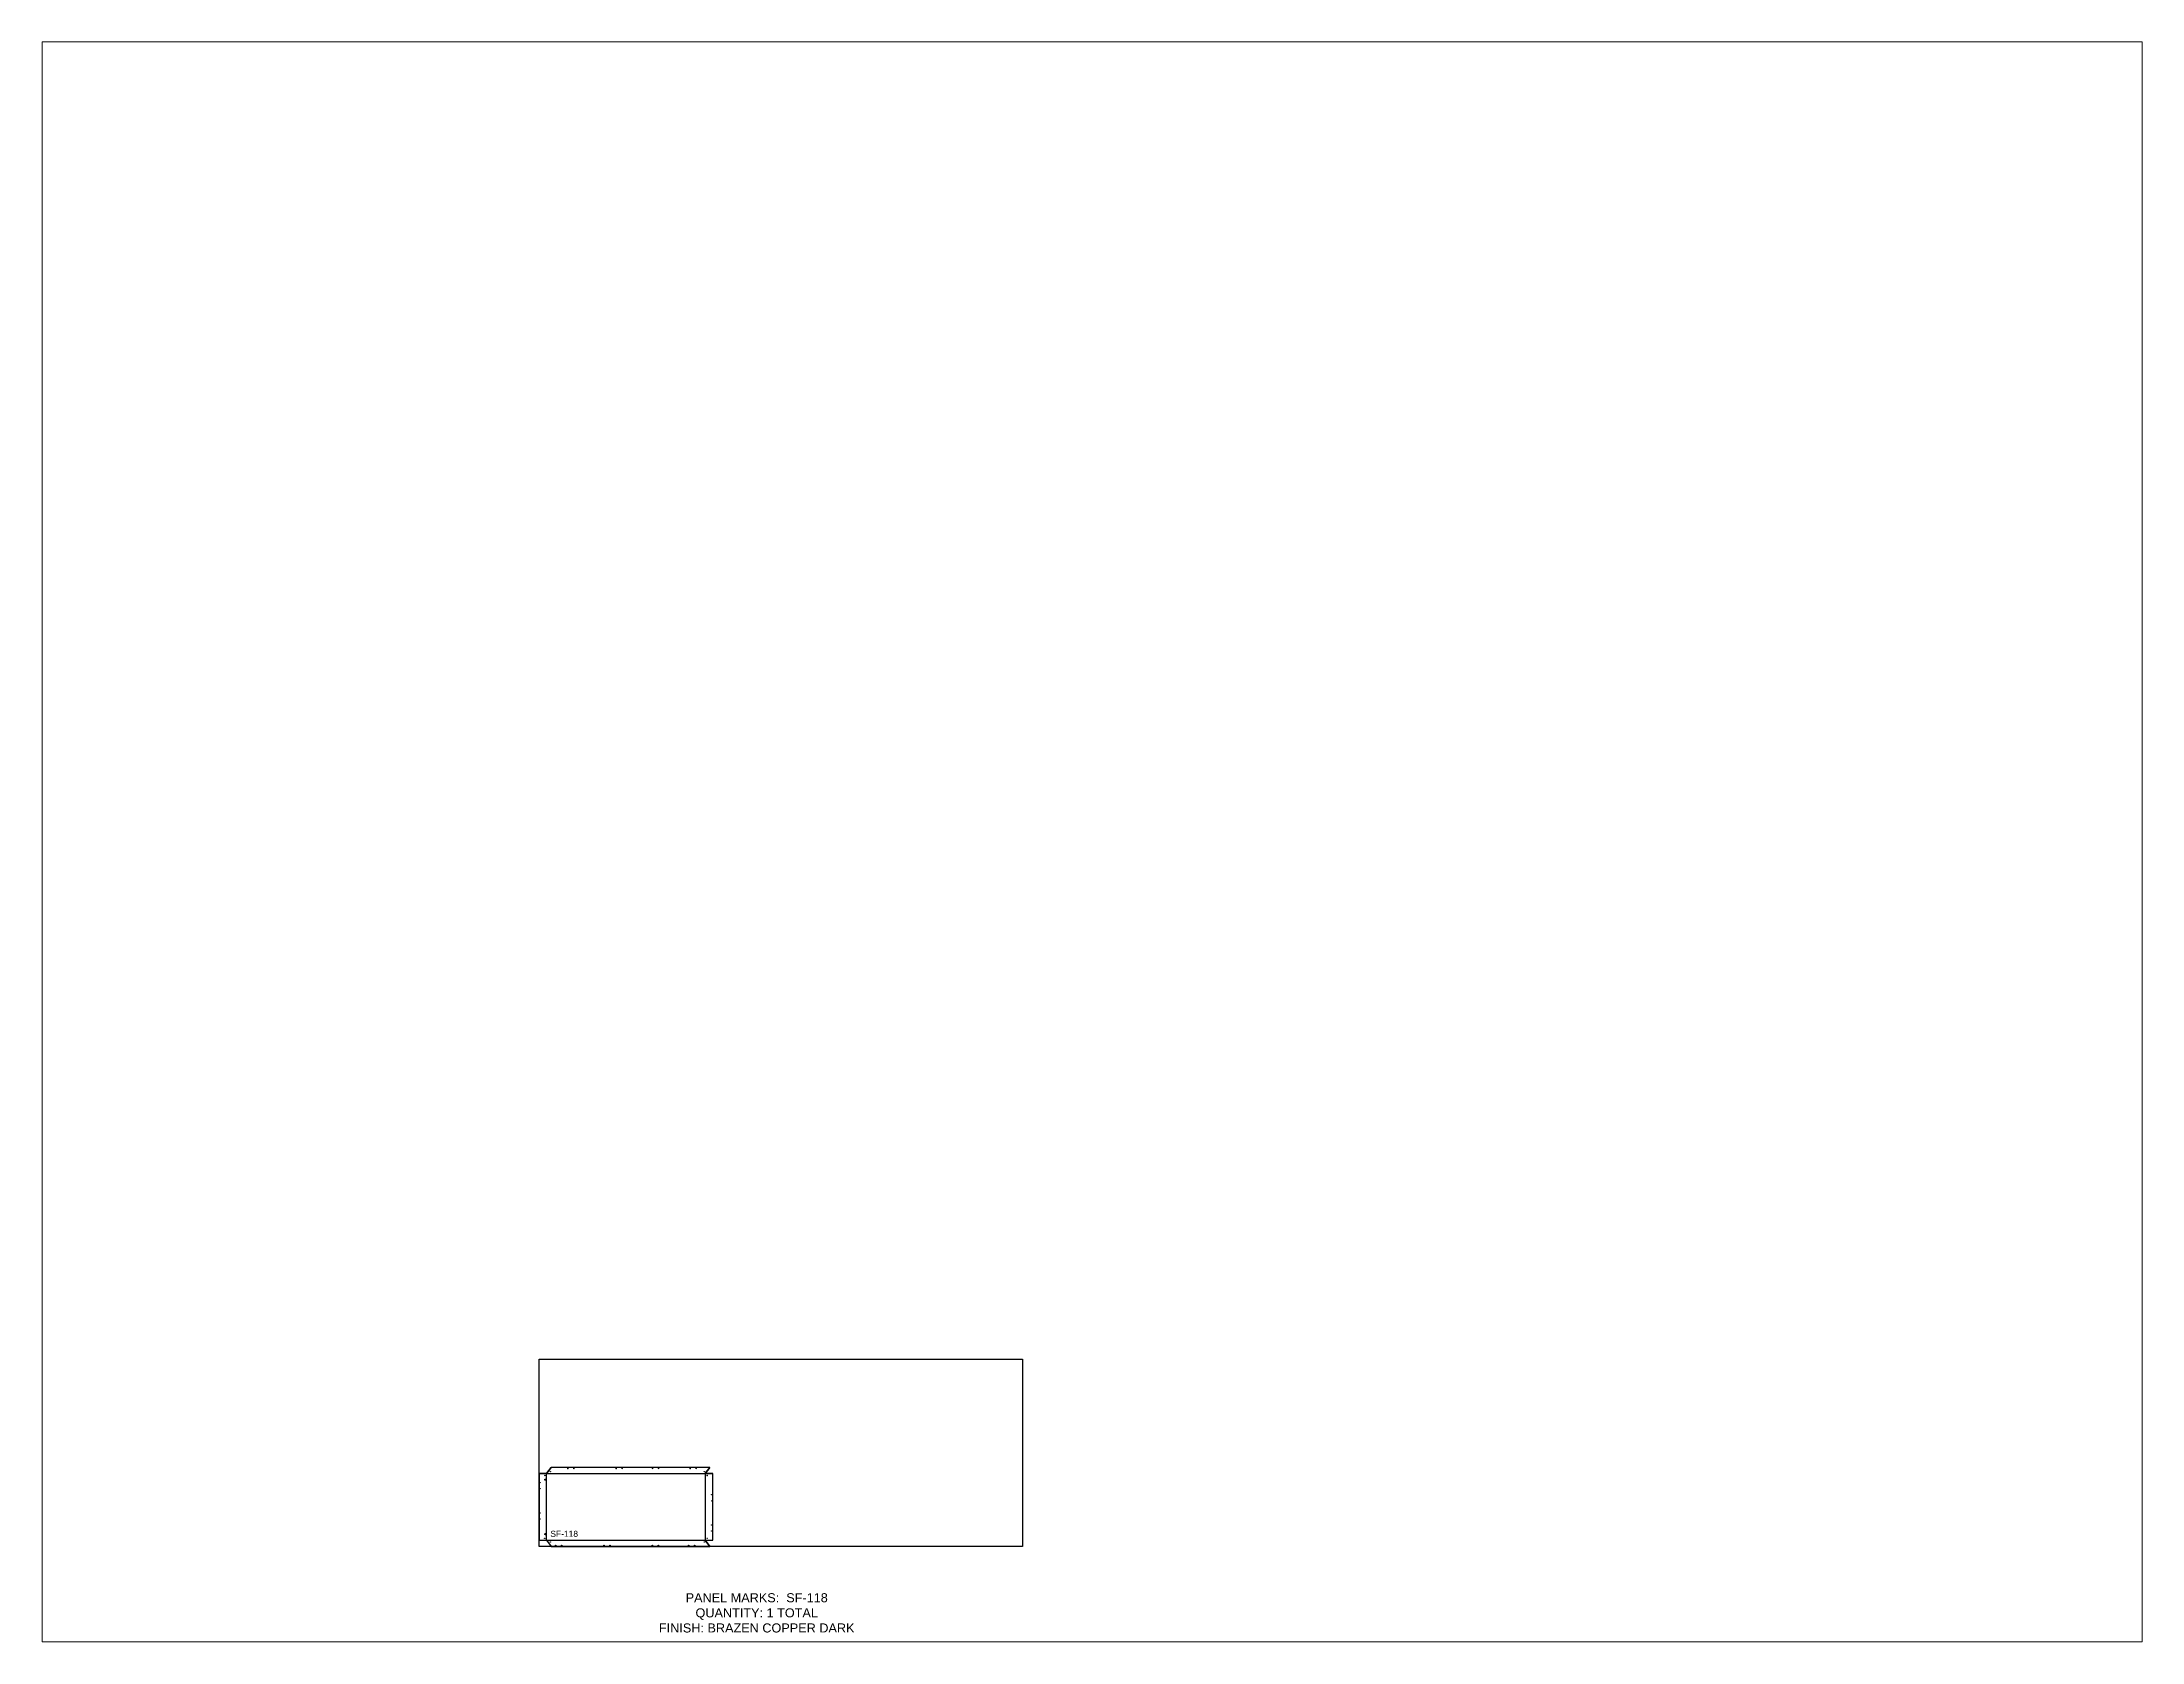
# Paper-space layout 'Layout1' of a CAD drawing. Header units: inches. Extents: x 1.05 to 9.45, y 0.8 to 7.2.
# The model-space entities are those that its viewports show. They can reach past a viewport. Long polylines and large blocks are cut down to what shows.
import ezdxf

# ---------------------------------------------------------------- set-up
doc = ezdxf.new("R2010")
doc.units = ezdxf.units.IN
doc.header["$MEASUREMENT"] = 0
doc.linetypes.add('HIDDEN', pattern=[0.375, 0.25, -0.125])
doc.linetypes.add('PHANTOM', pattern=[2.5, 1.25, -0.25, 0.25, -0.25, 0.25, -0.25])
for name, color, linetype in [('CUT', 7, 'Continuous'), ('DIMS', 1, 'Continuous'), ('HOLES', 6, 'Continuous'), ('ROUT', 1, 'HIDDEN'), ('SHEET', 5, 'PHANTOM'), ('TEXT', 2, 'PHANTOM'), ('V135', 4, 'HIDDEN'), ('WEEPS', 3, 'HIDDEN')]:
    doc.layers.add(name, color=color, linetype=linetype)
doc.styles.get("Standard").update_dxf_attribs({"font": 'arial.ttf'})

msp = doc.modelspace()

# ---------------------------------------------------------------- linework, layer by layer
at = {"layer": 'CUT', "ltscale": 0.25}
msp.add_lwpolyline([(0, 2.06), (2.53, 2.06), (3.99, 0), (56.48, 0), (55.03, 2.06), (57.55, 2.06), (57.55, 24.09), (55.03, 24.09), (56.48, 26.16), (3.99, 26.16), (2.53, 24.09), (0, 24.09)], close=True, dxfattribs=at)
at = {"layer": 'HOLES', "ltscale": 0.25}
for centre in [(0.37, 21.09), (1.9, 23.47), (3.74, 24.72), (9.53, 25.78), (11.53, 25.78), (25.53, 25.78), (27.53, 25.78), (37.53, 25.78), (39.53, 25.78), (50.03, 25.78), (52.03, 25.78), (54.71, 24.72), (55.65, 23.47), (0.37, 19.09), (57.18, 17.09), (57.18, 15.09), (0.37, 11.06), (0.37, 9.06), (57.18, 7.06), (1.9, 2.69), (3.74, 1.44), (5.53, 0.37), (7.53, 0.37), (21.53, 0.37), (23.53, 0.37), (37.53, 0.37), (39.53, 0.37), (49.53, 0.37), (51.53, 0.37), (54.71, 1.44, 0), (55.65, 2.69, 0), (57.18, 5.06)]:
    msp.add_circle(centre, 0.0625, dxfattribs=at)
at = {"layer": 'ROUT'}
for p, q in [((0, 24.09), (57.55, 24.09)), ((2.53, 24.09), (3.99, 26.16)), ((0, 2.06), (57.55, 2.06)), ((2.53, 2.06), (3.99, 0))]:
    msp.add_line(p, q, dxfattribs=at)
at = {"layer": 'ROUT', "elevation": 0}
msp.add_lwpolyline([(56.48, 26.16), (55.03, 24.09), (55.03, 2.06), (56.48, 0)], dxfattribs=at)
at = {"layer": 'SHEET'}
msp.add_lwpolyline([(0, 62), (160, 62), (160, 0), (0, 0)], close=True, dxfattribs=at)
at = {"layer": 'V135'}
msp.add_line((2.53, 2.06), (2.53, 24.09), dxfattribs=at)
at = {"layer": 'WEEPS', "ltscale": 0.25}
for centre in [(2.12, 22.09), (2.12, 4.06)]:
    msp.add_circle(centre, 0.188, dxfattribs=at)

# ---------------------------------------------------------------- texts
at = {"layer": 'DIMS', "ltscale": 0.25, "insert": (8.33, 5.17, 0), "char_height": 2, "attachment_point": 2}
msp.add_mtext_dynamic_manual_height_columns('SF-118', width=3.0859, gutter_width=10, heights=[2.07], dxfattribs=at)
at = {"layer": 'TEXT', "insert": (72.05, -22.01), "char_height": 3, "attachment_point": 5}
msp.add_mtext_dynamic_manual_height_columns('\\pxt44;PANEL MARKS:  SF-118\\P\\ptz;QUANTITY: 1 TOTAL\\PFINISH: BRAZEN COPPER DARK', width=199.7409, gutter_width=1, heights=[0], dxfattribs=at)

psp = doc.layouts.get("Layout1")

# ---------------------------------------------------------------- viewports
at = {"layer": 'CUT'}
psp.add_viewport(center=(5.25, 4), size=(8.4, 6.4), view_center_point=(183.0157, 233.1318), view_height=529.538938, dxfattribs=at)

doc.saveas('drawing.dxf')
